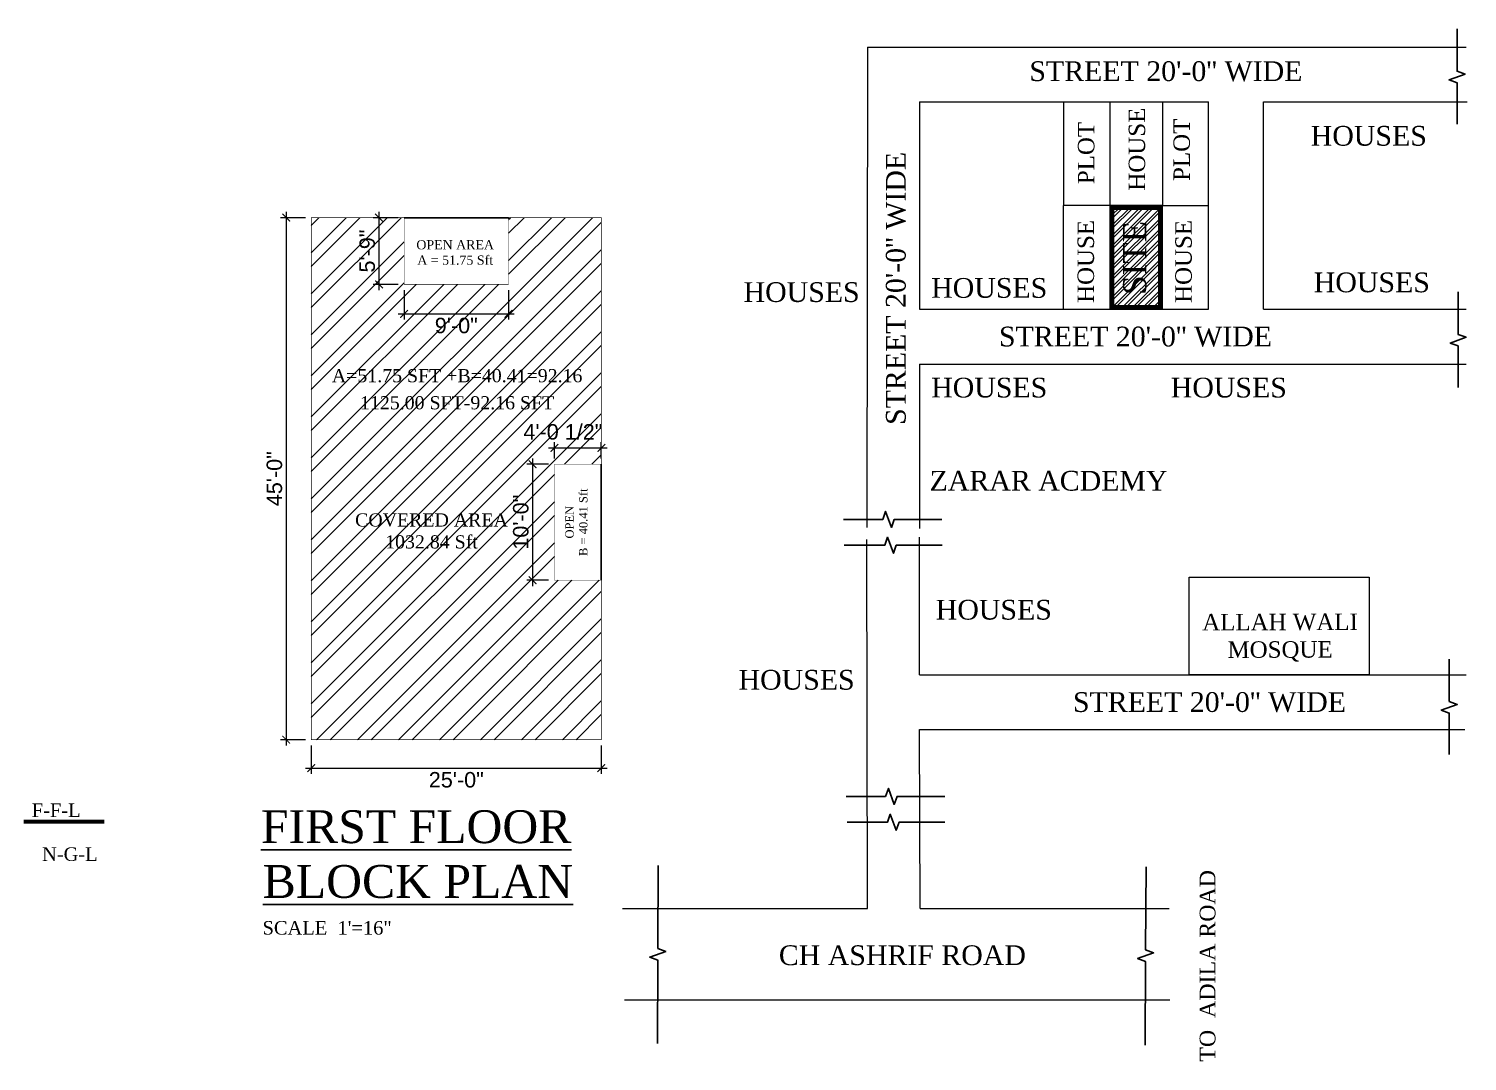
# Model space of a CAD drawing. Header units: inches. Extents: x 15 to 1853, y 20 to 1916.
# Drawn here: x 1091 to 1835, y 1382 to 1916 of the extents above; entities that cross this region are included whole.
import ezdxf

# ---------------------------------------------------------------- set-up
doc = ezdxf.new("R2010")
doc.units = ezdxf.units.IN
doc.header["$MEASUREMENT"] = 0
doc.layers.get('DEFPOINTS').update_dxf_attribs({"lineweight": 20})
for name, color, linetype, lineweight in [('DIAMENSION', 6, 'Continuous', 15), ('LEV', 210, 'Continuous', 0), ('TEXT', 7, 'Continuous', 25), ('WALL', 1, 'Continuous', 0), ('WALLS', 1, 'Continuous', 60)]:
    doc.layers.add(name, color=color, linetype=linetype, lineweight=lineweight)
doc.layers.add('HACH', color=5, linetype='Continuous')
doc.layers.add('STAIR', color=131, linetype='Continuous')
doc.styles.get("Standard").update_dxf_attribs({"font": 'arial.ttf'})
doc.styles.add('STYLE2', font='arial.ttf', dxfattribs={"height": 8})
doc.styles.add('STYLE5', font='romantic.ttf')
doc.dimstyles.new('Standard$0', dxfattribs={"dimtxt": 10, "dimasz": 9, "dimexe": 6, "dimexo": 6, "dimgap": 3, "dimtad": 0, "dimtih": 1, "dimtoh": 1, "dimdec": 3, "dimlfac": -1, "dimzin": 1, "dimdsep": 46, "dimlunit": 4, "dimtxsty": 'Standard', "dimcen": 0.5, "dimdle": 5, "dimclrd": 256, "dimclre": 256, "dimclrt": 256, "dimadec": 1, "dimazin": 0, "dimtm": 1e-09, "dimtfac": 1, "dimtdec": 3, "dimtofl": 0, "dimtmove": 0, "dimatfit": 3, "dimfxl": 1, "dimfrac": 2, "dimtolj": 1, "dimtzin": 0, "dimlwd": -1, "dimlwe": -1, "dimarcsym": 0})

# ---------------------------------------------------------------- blocks, each defined once
blk = doc.blocks.new('_ARCHTICK')
at = {"color": 0, "linetype": 'ByBlock', "const_width": 0.15}
blk.add_lwpolyline([(-0.5, -0.5), (0.5, 0.5)], dxfattribs=at)
blk = doc.blocks.new('*D86')
at = {"layer": 'DEFPOINTS', "color": 0, "linetype": 'Continuous', "transparency": 16777216}
for p in [(1272.23, 1818.11), (1285.19, 1818.11), (1285.19, 1783.61)]:
    blk.add_point(p, dxfattribs=at)
at = {"layer": 'DIAMENSION', "color": 6, "linetype": 'Continuous', "transparency": 16777216}
for p, q in [((1282.19, 1818.11), (1269.23, 1818.11)), ((1272.23, 1780.61), (1272.23, 1821.11)), ((1282.19, 1783.61), (1269.23, 1783.61))]:
    blk.add_line(p, q, dxfattribs=at)
at = {"layer": 'DIAMENSION', "color": 6, "linetype": 'Continuous', "transparency": 16777216, "xscale": 4, "yscale": 4, "zscale": 4}
for p, rotation in [((1272.23, 1818.11), 90), ((1272.23, 1783.61), 270)]:
    blk.add_blockref('_ARCHTICK', p, dxfattribs=dict(at, rotation=rotation))
at = {"layer": 'DIAMENSION', "color": 6, "linetype": 'Continuous', "transparency": 16777216, "insert": (1266.15, 1800.86), "char_height": 8, "attachment_point": 5, "rotation": 90, "style": 'STYLE2'}
blk.add_mtext('\\A1;5\'-9"', dxfattribs=at)
blk = doc.blocks.new('*D87')
at = {"layer": 'DEFPOINTS', "color": 0, "linetype": 'Continuous', "transparency": 16777216}
for p in [(1285.19, 1783.61), (1339.19, 1783.61), (1339.19, 1768.37)]:
    blk.add_point(p, dxfattribs=at)
at = {"layer": 'DIAMENSION', "color": 6, "linetype": 'Continuous', "transparency": 16777216}
for p, q in [((1285.19, 1780.61), (1285.19, 1765.37)), ((1339.19, 1780.61), (1339.19, 1765.37)), ((1282.19, 1768.37), (1342.19, 1768.37))]:
    blk.add_line(p, q, dxfattribs=at)
at = {"layer": 'DIAMENSION', "color": 6, "linetype": 'Continuous', "transparency": 16777216, "xscale": 4, "yscale": 4, "zscale": 4, "rotation": 180}
blk.add_blockref('_ARCHTICK', (1285.19, 1768.37), dxfattribs=at)
at = {"layer": 'DIAMENSION', "color": 6, "linetype": 'Continuous', "transparency": 16777216, "xscale": 4, "yscale": 4, "zscale": 4}
blk.add_blockref('_ARCHTICK', (1339.19, 1768.37), dxfattribs=at)
at = {"layer": 'DIAMENSION', "color": 6, "linetype": 'Continuous', "transparency": 16777216, "insert": (1312.19, 1762.29), "char_height": 8, "attachment_point": 5, "style": 'STYLE2'}
blk.add_mtext('\\A1;9\'-0"', dxfattribs=at)
blk = doc.blocks.new('*D88')
at = {"layer": 'DEFPOINTS', "color": 0, "linetype": 'Continuous', "transparency": 16777216}
for p in [(1237.19, 1818.11), (1224.22, 1548.11), (1237.19, 1548.11)]:
    blk.add_point(p, dxfattribs=at)
at = {"layer": 'DIAMENSION', "color": 6, "linetype": 'Continuous', "transparency": 16777216}
for p, q in [((1234.19, 1818.11), (1221.22, 1818.11)), ((1224.22, 1821.11), (1224.22, 1545.11)), ((1234.19, 1548.11), (1221.22, 1548.11))]:
    blk.add_line(p, q, dxfattribs=at)
at = {"layer": 'DIAMENSION', "color": 6, "linetype": 'Continuous', "transparency": 16777216, "xscale": 4, "yscale": 4, "zscale": 4}
for p, rotation in [((1224.22, 1818.11), 90), ((1224.22, 1548.11), 270)]:
    blk.add_blockref('_ARCHTICK', p, dxfattribs=dict(at, rotation=rotation))
at = {"layer": 'DIAMENSION', "color": 6, "linetype": 'Continuous', "transparency": 16777216, "insert": (1218.14, 1683.11), "char_height": 8, "attachment_point": 5, "rotation": 90, "style": 'STYLE2'}
blk.add_mtext('\\A1;45\'-0"', dxfattribs=at)
blk = doc.blocks.new('*D89')
at = {"layer": 'DEFPOINTS', "color": 0, "linetype": 'Continuous', "transparency": 16777216}
for p in [(1237.19, 1548.11), (1387.19, 1548.11), (1387.19, 1533.43)]:
    blk.add_point(p, dxfattribs=at)
at = {"layer": 'DIAMENSION', "color": 6, "linetype": 'Continuous', "transparency": 16777216}
for p, q in [((1237.19, 1545.11), (1237.19, 1530.43)), ((1387.19, 1545.11), (1387.19, 1530.43)), ((1234.19, 1533.43), (1390.19, 1533.43))]:
    blk.add_line(p, q, dxfattribs=at)
at = {"layer": 'DIAMENSION', "color": 6, "linetype": 'Continuous', "transparency": 16777216, "xscale": 4, "yscale": 4, "zscale": 4, "rotation": 180}
blk.add_blockref('_ARCHTICK', (1237.19, 1533.43), dxfattribs=at)
at = {"layer": 'DIAMENSION', "color": 6, "linetype": 'Continuous', "transparency": 16777216, "xscale": 4, "yscale": 4, "zscale": 4}
blk.add_blockref('_ARCHTICK', (1387.19, 1533.43), dxfattribs=at)
at = {"layer": 'DIAMENSION', "color": 6, "linetype": 'Continuous', "transparency": 16777216, "insert": (1312.19, 1527.34), "char_height": 8, "attachment_point": 5, "style": 'STYLE2'}
blk.add_mtext('\\A1;25\'-0"', dxfattribs=at)
blk = doc.blocks.new('*D90')
at = {"layer": 'DEFPOINTS', "color": 0, "linetype": 'Continuous', "transparency": 16777216}
for p in [(1387.19, 1699.05), (1362.94, 1690.61), (1387.19, 1690.61)]:
    blk.add_point(p, dxfattribs=at)
at = {"layer": 'DIAMENSION', "color": 6, "linetype": 'Continuous', "transparency": 16777216}
for p, q in [((1359.94, 1699.05), (1390.19, 1699.05)), ((1362.94, 1693.61), (1362.94, 1702.05)), ((1387.19, 1693.61), (1387.19, 1702.05))]:
    blk.add_line(p, q, dxfattribs=at)
at = {"layer": 'DIAMENSION', "color": 6, "linetype": 'Continuous', "transparency": 16777216, "xscale": 4, "yscale": 4, "zscale": 4, "rotation": 180}
blk.add_blockref('_ARCHTICK', (1362.94, 1699.05), dxfattribs=at)
at = {"layer": 'DIAMENSION', "color": 6, "linetype": 'Continuous', "transparency": 16777216, "xscale": 4, "yscale": 4, "zscale": 4}
blk.add_blockref('_ARCHTICK', (1387.19, 1699.05), dxfattribs=at)
at = {"layer": 'DIAMENSION', "color": 6, "linetype": 'Continuous', "transparency": 16777216, "insert": (1367.32, 1707.28), "char_height": 8, "attachment_point": 5, "style": 'STYLE2'}
blk.add_mtext('\\A1;4\'-0 1/2"', dxfattribs=at)
blk = doc.blocks.new('*D91')
at = {"layer": 'DEFPOINTS', "color": 0, "linetype": 'Continuous', "transparency": 16777216}
for p in [(1362.94, 1690.61), (1351.66, 1630.61), (1362.94, 1630.61)]:
    blk.add_point(p, dxfattribs=at)
at = {"layer": 'DIAMENSION', "color": 6, "linetype": 'Continuous', "transparency": 16777216}
for p, q in [((1359.94, 1690.61), (1348.66, 1690.61)), ((1351.66, 1693.61), (1351.66, 1627.61)), ((1359.94, 1630.61), (1348.66, 1630.61))]:
    blk.add_line(p, q, dxfattribs=at)
at = {"layer": 'DIAMENSION', "color": 6, "linetype": 'Continuous', "transparency": 16777216, "xscale": 4, "yscale": 4, "zscale": 4}
for p, rotation in [((1351.66, 1690.61), 90), ((1351.66, 1630.61), 270)]:
    blk.add_blockref('_ARCHTICK', p, dxfattribs=dict(at, rotation=rotation))
at = {"layer": 'DIAMENSION', "color": 6, "linetype": 'Continuous', "transparency": 16777216, "insert": (1345.57, 1660.61), "char_height": 8, "attachment_point": 5, "rotation": 90, "style": 'STYLE2'}
blk.add_mtext('\\A1;10\'-0"', dxfattribs=at)

msp = doc.modelspace()

# ---------------------------------------------------------------- hatches: boundary and pattern name
at = {"layer": 'HACH', "linetype": 'Continuous'}
h = msp.add_hatch(dxfattribs=at)
h.set_pattern_fill('ANSI32', color=256, scale=40)
h.set_pattern_definition([(45, (-53890.594, -7740.618), (-10.6066017, 10.6066017), []), (45, (-53883.523, -7740.618), (-10.6066017, 10.6066017), [])])
h.paths.add_polyline_path([(1362.935021, 1690.608445), (1387.185021, 1690.608445), (1387.185021, 1818.108445), (1339.185021, 1818.108445), (1339.185021, 1783.608445), (1285.185021, 1783.608445), (1285.185021, 1818.108445), (1237.185021, 1818.108445), (1237.185021, 1548.108445), (1387.185021, 1548.108445), (1387.185021, 1630.608445), (1362.935021, 1630.608445)])
h = msp.add_hatch(dxfattribs=at)
h.set_pattern_fill('ANSI32,_O', color=256, scale=10)
h.set_pattern_definition([(45, (-45257.881, -8231.8376), (-2.65165043, 2.65165043), []), (45, (-45256.1133, -8231.8376), (-2.65165043, 2.65165043), [])])
h.paths.add_polyline_path([(1675.430134, 1822.367238), (1652.092427, 1822.367238), (1652.092427, 1772.733378), (1675.430134, 1772.733378)])
h.paths.add_polyline_path([(1672.317504, 1775.111545), (1672.317504, 1818.709541), (1653.94457, 1818.709541), (1653.94457, 1775.111545)], flags=24)
at = {"layer": 'WALL', "ltscale": 4}
h = msp.add_hatch(dxfattribs=at)
h.set_pattern_fill('ANSI31', color=256, style=0)
h.set_pattern_definition([(45, (-45257.88104, -8231.83761), (-0.08838834765, 0.08838834765), [])])
h.paths.add_polyline_path([(1677.430134, 1824.367238), (1650.092427, 1824.367238), (1650.092427, 1770.733378), (1677.430134, 1770.733378)])
h.paths.add_polyline_path([(1675.430134, 1772.733378), (1652.092427, 1772.733378), (1652.092427, 1822.367238), (1675.430134, 1822.367238)], flags=16)

# ---------------------------------------------------------------- linework, layer by layer
at = {"layer": 'HACH', "linetype": 'Continuous'}
for p, q in [((1285.185021, 1818.108445), (1339.185021, 1818.108445)), ((1387.185021, 1690.608445), (1387.185021, 1630.608445))]:
    msp.add_line(p, q, dxfattribs=at)
at = {"layer": 'LEV', "lineweight": 20}
for p, q in [((1524.805643, 1906.327375), (1524.537221, 1657.926423)), ((1524.805643, 1906.327375), (1834.403204, 1906.327375)), ((1551.805643, 1878.001099), (1701.270696, 1878.001099)), ((1551.805643, 1878.001099), (1551.805643, 1770.733378)), ((1701.270696, 1770.733378), (1701.270696, 1878.001099)), ((1729.596973, 1770.733378), (1729.596973, 1878.001099)), ((1729.596973, 1878.001099), (1835.000112, 1878.001099)), ((1551.805643, 1770.733378), (1701.270696, 1770.733378)), ((1729.596973, 1770.733378), (1834.403204, 1770.733378)), ((1551.805643, 1742.407102), (1551.67791, 1657.3902)), ((1551.805643, 1742.407102), (1834.403204, 1742.407102)), ((1524.788629, 1460.752393), (1524.530532, 1651.736014)), ((1551.805643, 1581.684158), (1551.671129, 1652.877443)), ((1551.805643, 1581.684158), (1834.403204, 1581.684158)), ((1551.805643, 1553.357881), (1833.802511, 1553.357881)), ((1552.095376, 1460.752393), (1551.805643, 1553.357881)), ((1398.194679, 1460.752393), (1524.788629, 1460.752393)), ((1552.095376, 1460.752393), (1680.79224, 1460.752393)), ((1399.213163, 1413.597423), (1681.210031, 1413.597423))]:
    msp.add_line(p, q, dxfattribs=at)
at = {"layer": 'LEV', "lineweight": 25}
for points in [[(1829.743915, 1915.814455), (1829.743915, 1893.865638), (1833.865131, 1892.365638), (1825.622699, 1889.365638), (1829.743915, 1887.865638), (1829.743915, 1866.399109)], [(1830.29775, 1779.703671), (1830.29775, 1757.754854), (1834.418966, 1756.254854), (1826.176534, 1753.254854), (1830.29775, 1751.754854), (1830.29775, 1730.288325)], [(1512.410137, 1662.04563), (1532.715509, 1662.04563), (1534.215509, 1666.166846), (1537.215509, 1657.924414), (1538.715509, 1662.04563), (1563.364286, 1662.04563)], [(1512.844773, 1648.704261), (1533.726959, 1648.704261), (1535.226959, 1652.825477), (1538.226959, 1644.583044), (1539.726959, 1648.704261), (1563.438855, 1648.704261)], [(1825.711388, 1589.841075), (1825.711388, 1567.892259), (1829.832604, 1566.392259), (1821.590172, 1563.392259), (1825.711388, 1561.892259), (1825.711388, 1540.425729)], [(1513.826838, 1518.768158), (1534.13221, 1518.768158), (1535.63221, 1522.889374), (1538.63221, 1514.646942), (1540.13221, 1518.768158), (1564.780987, 1518.768158)], [(1514.261473, 1505.426789), (1535.143659, 1505.426789), (1536.643659, 1509.548005), (1539.643659, 1501.305573), (1541.143659, 1505.426789), (1564.855556, 1505.426789)], [(1416.190771, 1390.954557), (1416.388185, 1434.160804), (1412.273865, 1435.679619), (1420.529919, 1438.641927), (1416.415599, 1440.160742), (1416.611762, 1483.093353)], [(1668.470034, 1390.144118), (1668.667447, 1433.350365), (1664.553128, 1434.869179), (1672.809181, 1437.831488), (1668.694862, 1439.350302), (1668.891025, 1482.282913)]]:
    msp.add_lwpolyline(points, dxfattribs=at)
at = {"layer": 'STAIR'}
for points in [[(1537.455067, 1661.809516, 0, 0, 0), (1537.455067, 1691.331636, 6, 0, 0), (1537.455067, 1702.860847, 0, 0, 0)], [(1539.562641, 1549.956282, 0, 0, 0), (1539.562641, 1579.478402, 6, 0, 0), (1539.562641, 1591.007613, 0, 0, 0)], [(1614.527063, 1439.414244, 0, 0, 0), (1644.049183, 1439.414244, 6, 0, 0), (1655.578393, 1439.414244, 0, 0, 0)]]:
    msp.add_lwpolyline(points, format="xyseb", dxfattribs=at)
at = {"layer": 'WALL', "ltscale": 4}
for p, q in [((1626.251865, 1878.001099), (1626.251865, 1824.367238)), ((1626.251865, 1878.001099), (1701.270696, 1878.001099)), ((1650.092427, 1878.001099), (1650.092427, 1824.367238)), ((1677.430134, 1878.001099), (1677.430134, 1824.367238)), ((1626.251865, 1770.733378), (1626.251865, 1824.367238)), ((1650.092427, 1824.367238), (1626.251865, 1824.367238)), ((1650.092427, 1824.367238), (1626.251865, 1824.367238)), ((1677.430134, 1824.367238), (1701.270696, 1824.367238)), ((1677.430134, 1824.367238), (1701.270696, 1824.367238)), ((1701.270696, 1770.733378), (1701.270696, 1824.367238))]:
    msp.add_line(p, q, dxfattribs=at)
for points in [[(1650.092427, 1770.733378), (1677.430134, 1770.733378), (1677.430134, 1824.367238), (1650.092427, 1824.367238)], [(1652.092427, 1772.733378), (1675.430134, 1772.733378), (1675.430134, 1822.367238), (1652.092427, 1822.367238)], [(1691.159549, 1632.219622), (1784.221152, 1632.219622), (1784.221152, 1581.684158), (1691.159549, 1581.684158)]]:
    msp.add_lwpolyline(points, close=True, dxfattribs=at)
at = {"layer": 'WALL', "ltscale": 4, "const_width": 0.25}
msp.add_lwpolyline([(1237.185021, 1818.108445), (1237.185021, 1548.108445), (1387.185021, 1548.108445), (1387.185021, 1630.608445), (1362.935021, 1630.608445), (1362.935021, 1690.608445), (1387.185021, 1690.608445), (1387.185021, 1818.108445), (1339.185021, 1818.108445), (1339.185021, 1783.608445), (1285.185021, 1783.608445), (1285.185021, 1818.108445), (1237.185021, 1818.108445)], dxfattribs=at)
at = {"layer": 'WALLS'}
msp.add_line((1130.026238, 1505.689956), (1088.592359, 1505.689956), dxfattribs=at)

# ---------------------------------------------------------------- texts
at = {"layer": 'TEXT', "linetype": 'Continuous', "style": 'STYLE5'}
msp.add_text('SITE', height=12.0001, rotation=90, dxfattribs=at).set_placement((1669.006825, 1778.1737))
at = {"layer": 'TEXT', "style": 'STYLE5'}
for s, p in [('F-F-L', (1092.624904, 1508.139225)), ('N-G-L', (1097.949875, 1485.428238)), ('SCALE  1\'=16"', (1211.984406, 1447.317471))]:
    msp.add_text(s, height=7, dxfattribs=at).set_placement(p)
at = {"layer": 'TEXT', "linetype": 'Continuous', "style": 'STYLE5'}
for s, p in [('%%UFIRST FLOOR', (1211.165115, 1494.639322)), ('%%UBLOCK PLAN', (1212.074508, 1466.305989))]:
    msp.add_text(s, height=17, dxfattribs=at).set_placement(p)
at = {"layer": 'TEXT', "attachment_point": 2, "style": 'STYLE5'}
for s, insert, char_height, width in [("STREET 20'-0'' WIDE", (1679.161053, 1898.987013), 10.21815, 400.25919305), ('HOUSES', (1784.102884, 1865.564408), 10.21815, 400.25919305), ('OPEN AREA\\PA = 51.75 Sft', (1311.605011, 1806.481443), 4.76, 142.98556098), ('HOUSES', (1587.787634, 1786.889743), 10.21815, 400.25919305), ('HOUSES', (1785.665955, 1789.757112), 10.21815, 400.25919305), ('HOUSES', (1490.777275, 1784.73282), 10.21815, 400.25919305), ("STREET 20'-0'' WIDE", (1663.428333, 1761.744174), 10.21815, 400.25919305), ('A=51.75 SFT +B=40.41=92.16', (1312.617955, 1739.801022), 6.8, 204.26508711), ('HOUSES', (1587.787634, 1735.329433), 10.21815, 400.25919305), ('HOUSES', (1711.705776, 1735.329433), 10.21815, 400.25919305), ('1125.00 SFT-92.16 SFT ', (1312.617955, 1725.784934), 6.8, 204.26508711), ('ZARAR ACDEMY', (1618.485617, 1687.163227), 10.21815, 400.25919305), ('COVERED AREA\\P1032.84 Sft', (1299.360407, 1665.168866), 6.8, 204.26508711), ('HOUSES', (1590.170334, 1620.45157), 10.21815, 400.25919305), ('HOUSES', (1488.178215, 1584.215844), 10.21815, 400.25919305), ("STREET 20'-0'' WIDE", (1701.700045, 1572.694954), 10.21815, 400.25919305), ('CH ASHRIF ROAD', (1542.886825, 1441.759579), 10.21815, 400.25919305)]:
    msp.add_mtext(s, dxfattribs=dict(at, insert=insert, char_height=char_height, width=width))
for s, insert, char_height, width, rotation in [('PLOT', (1633.643894, 1851.54369), 8.5276593, 334.04031215, 90), ('HOUSE', (1659.891407, 1853.549544), 8.5276593, 334.04031215, 90), ('PLOT', (1683.04601, 1853.217091), 8.5276593, 334.04031215, 90), ("STREET 20'-0'' WIDE", (1534.372758, 1781.542391), 10.21815, 400.25919305, 90), ('HOUSE', (1633.452267, 1795.482453), 8.5276593, 334.04031215, 90), ('HOUSE', (1684.006327, 1795.482453), 8.5276593, 334.04031215, 90), ('OPEN \\PB = 40.41 Sft', (1368.576532, 1660.60887), 4.284, 128.68700488, 90), ('ALLAH WALI \\PMOSQUE', (1738.165882, 1613.251978), 8.52765926, 334.04031215, 0.171555694), ('TO  ADILA ROAD', (1696.611061, 1431.147598), 8.17452, 320.20735444, 90)]:
    msp.add_mtext(s, dxfattribs=dict(at, insert=insert, char_height=char_height, width=width, rotation=rotation))

# ---------------------------------------------------------------- dimensions: what is measured, and where the dimension line sits
at = {"layer": 'DIAMENSION', "linetype": 'Continuous'}
for base, p1, p2, picture, middle in [((1224.222997, 1548.108445), (1237.185021, 1818.108445), (1237.185021, 1548.108445), '*D88', (1218.138413, 1683.108445)), ((1272.23337, 1818.108445), (1285.185021, 1783.608445), (1285.185021, 1818.108445), '*D86', (1266.148786, 1800.858445)), ((1351.65741, 1630.608445), (1362.935021, 1690.608445), (1362.935021, 1630.608445), '*D91', (1345.572827, 1660.608445))]:
    dim = msp.add_linear_dim(base=base, p1=p1, p2=p2, angle=90, dimstyle='Standard$0', override={"dimtxt": 7, "dimasz": 4, "dimexe": 3, "dimexo": 3, "dimgap": 2, "dimtad": 2, "dimtih": 0, "dimtoh": 0, "dimlfac": 2, "dimtxsty": 'STYLE2', "dimblk1": 'ARCHTICK', "dimblk2": 'ARCHTICK', "dimsah": 1, "dimcen": 0.09375, "dimdle": 3, "dimclrd": 6, "dimclre": 6, "dimclrt": 6, "dimtmove": 1}, dxfattribs=at)
    dim.commit()
    dim.dimension.update_dxf_attribs({"geometry": picture, "text_midpoint": middle})
for base, p1, p2, picture, middle in [((1339.185021, 1768.374689), (1285.185021, 1783.608445), (1339.185021, 1783.608445), '*D87', (1312.185021, 1762.290105)), ((1387.185021, 1533.429555), (1237.185021, 1548.108445), (1387.185021, 1548.108445), '*D89', (1312.185021, 1527.344971))]:
    dim = msp.add_linear_dim(base=base, p1=p1, p2=p2, dimstyle='Standard$0', override={"dimtxt": 7, "dimasz": 4, "dimexe": 3, "dimexo": 3, "dimgap": 2, "dimtad": 2, "dimtih": 0, "dimtoh": 0, "dimlfac": 2, "dimtxsty": 'STYLE2', "dimblk1": 'ARCHTICK', "dimblk2": 'ARCHTICK', "dimsah": 1, "dimcen": 0.09375, "dimdle": 3, "dimclrd": 6, "dimclre": 6, "dimclrt": 6, "dimtmove": 1}, dxfattribs=at)
    dim.commit()
    dim.dimension.update_dxf_attribs({"geometry": picture, "text_midpoint": middle})
dim = msp.add_linear_dim(base=(1387.185021, 1699.047325), p1=(1362.935021, 1690.608445), p2=(1387.185021, 1690.608445), dimstyle='Standard$0', override={"dimtxt": 7, "dimasz": 4, "dimexe": 3, "dimexo": 3, "dimgap": 2, "dimtad": 2, "dimtih": 0, "dimtoh": 0, "dimlfac": 2, "dimtxsty": 'STYLE2', "dimblk1": 'ARCHTICK', "dimblk2": 'ARCHTICK', "dimsah": 1, "dimcen": 0.09375, "dimdle": 3, "dimclrd": 6, "dimclre": 6, "dimclrt": 6, "dimtmove": 1}, dxfattribs=at)
dim.commit()
dim.dimension.update_dxf_attribs({"geometry": '*D90', "text_midpoint": (1367.317352, 1701.139693), "dimtype": 160})

doc.saveas('drawing.dxf')
